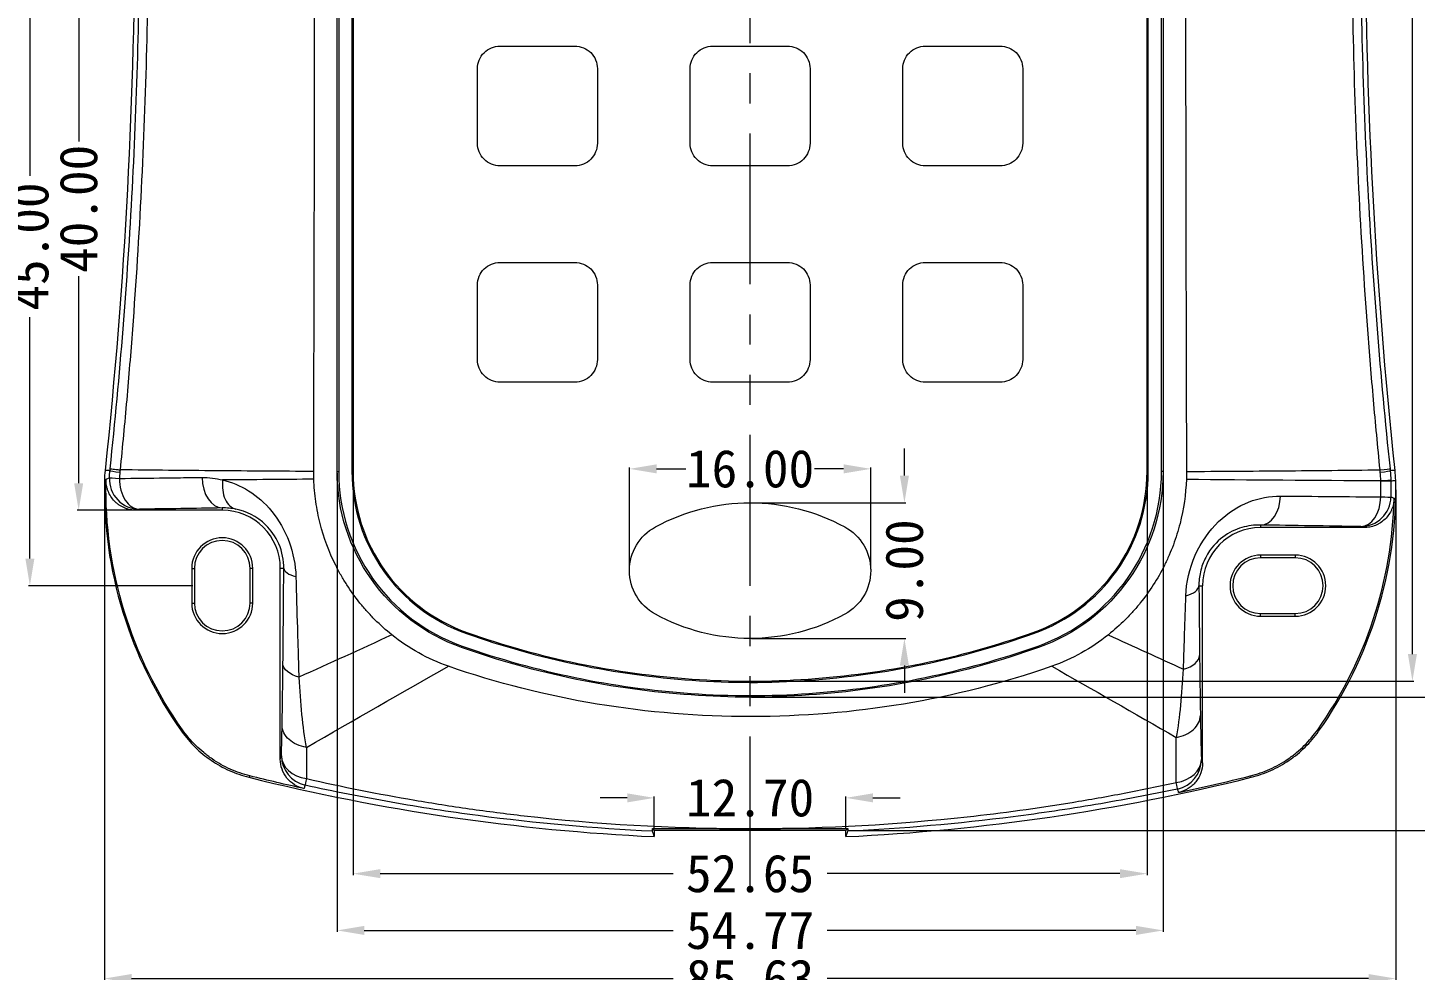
# Model space of a CAD drawing. Extents: x -40 to 272, y -118 to 614.
# Drawn here: x 8.2 to 100.2, y 202.6 to 265.1 of the extents above; entities that cross this region are included whole.
import ezdxf

# ---------------------------------------------------------------- set-up
doc = ezdxf.new("R2010")
doc.units = 0
doc.header["$MEASUREMENT"] = 0
doc.linetypes.add('PHANTOM', pattern=[2.5, 1.25, -0.25, 0.25, -0.25, 0.25, -0.25])
doc.layers.add('20', color=7, linetype='Continuous')
doc.layers.add('30', color=7, linetype='Continuous')
doc.dimstyles.new('3', dxfattribs={"dimtxt": 2.5, "dimasz": 1.8, "dimexe": 0.1, "dimexo": 0.1, "dimgap": 0.1, "dimtad": 0, "dimzin": 0, "dimdsep": 46, "dimtxsty": 'Standard', "dimcen": 0, "dimclrd": 4, "dimclre": 4, "dimclrt": 3, "dimadec": 1, "dimazin": 0, "dimtfac": 1, "dimtofl": 0, "dimtmove": 0, "dimatfit": 3, "dimfxl": 0.18, "dimtolj": 1, "dimtzin": 0, "dimlwd": 9, "dimlwe": 9, "dimarcsym": 0})

# ---------------------------------------------------------------- blocks, each defined once
blk = doc.blocks.new('*D82')
at = {"color": 4, "linetype": 'Continuous', "lineweight": 9}
for p, q in [((48.122, 229.174), (48.122, 235.924)), ((49.922, 235.824), (51.855, 235.824)), ((62.322, 235.824), (60.388, 235.824)), ((64.122, 229.174), (64.122, 235.924))]:
    blk.add_line(p, q, dxfattribs=at)
for points in [[(49.922, 236.124), (49.922, 235.524), (48.122, 235.824)], [(62.322, 236.124), (62.322, 235.524), (64.122, 235.824)]]:
    blk.add_solid(points, dxfattribs=at)
at = {"layer": 'Defpoints', "color": 0, "linetype": 'Continuous', "lineweight": 9}
for p in [(64.122, 235.824), (48.122, 229.074), (64.122, 229.074)]:
    blk.add_point(p, dxfattribs=at)
at = {"color": 3, "linetype": 'Continuous', "lineweight": 9, "insert": (56.122, 235.824), "char_height": 2.5, "attachment_point": 5}
blk.add_mtext('\\A1;16.00', dxfattribs=at)
blk = doc.blocks.new('*D83')
at = {"color": 4, "linetype": 'Continuous', "lineweight": 9}
for p, q in [((66.355, 235.374), (66.355, 237.174)), ((56.222, 233.574), (66.455, 233.574)), ((56.222, 224.574), (66.455, 224.574)), ((66.355, 222.774), (66.355, 220.974))]:
    blk.add_line(p, q, dxfattribs=at)
for points in [[(66.055, 235.374), (66.655, 235.374), (66.355, 233.574)], [(66.055, 222.774), (66.655, 222.774), (66.355, 224.574)]]:
    blk.add_solid(points, dxfattribs=at)
at = {"layer": 'Defpoints', "color": 0, "linetype": 'Continuous', "lineweight": 9}
for p in [(56.122, 233.574), (66.355, 233.574), (56.122, 224.574)]:
    blk.add_point(p, dxfattribs=at)
at = {"color": 3, "linetype": 'Continuous', "lineweight": 9, "insert": (66.355, 229.074), "char_height": 2.5, "attachment_point": 5, "rotation": 90}
blk.add_mtext('\\A1;9.00', dxfattribs=at)
blk = doc.blocks.new('*D84')
at = {"color": 4, "linetype": 'Continuous', "lineweight": 9}
for p, q in [((29.798, 235.548), (29.798, 208.869)), ((82.445, 235.548), (82.445, 208.869)), ((31.598, 208.969), (51.022, 208.969)), ((80.645, 208.969), (61.222, 208.969))]:
    blk.add_line(p, q, dxfattribs=at)
for points in [[(31.598, 209.269), (31.598, 208.669), (29.798, 208.969)], [(80.645, 209.269), (80.645, 208.669), (82.445, 208.969)]]:
    blk.add_solid(points, dxfattribs=at)
at = {"layer": 'Defpoints', "color": 0, "linetype": 'Continuous', "lineweight": 9}
for p in [(29.798, 235.648), (82.445, 235.648), (82.445, 208.969)]:
    blk.add_point(p, dxfattribs=at)
at = {"color": 3, "linetype": 'Continuous', "lineweight": 9, "insert": (56.122, 208.969), "char_height": 2.5, "attachment_point": 5}
blk.add_mtext('\\A1;52.65', dxfattribs=at)
blk = doc.blocks.new('*D85')
at = {"color": 4, "linetype": 'Continuous', "lineweight": 9}
for p, q in [((28.737, 235.548), (28.737, 205.103)), ((83.507, 235.548), (83.507, 205.103)), ((30.537, 205.203), (51.022, 205.203)), ((81.707, 205.203), (61.222, 205.203))]:
    blk.add_line(p, q, dxfattribs=at)
for points in [[(30.537, 205.503), (30.537, 204.903), (28.737, 205.203)], [(81.707, 205.503), (81.707, 204.903), (83.507, 205.203)]]:
    blk.add_solid(points, dxfattribs=at)
at = {"layer": 'Defpoints', "color": 0, "linetype": 'Continuous', "lineweight": 9}
for p in [(28.737, 235.648), (83.507, 235.648), (83.507, 205.203)]:
    blk.add_point(p, dxfattribs=at)
at = {"color": 3, "linetype": 'Continuous', "lineweight": 9, "insert": (56.122, 205.203), "char_height": 2.5, "attachment_point": 5}
blk.add_mtext('\\A1;54.77', dxfattribs=at)
blk = doc.blocks.new('*D86')
at = {"color": 4, "linetype": 'Continuous', "lineweight": 9}
for p, q in [((13.305, 234.44), (13.305, 201.91)), ((98.938, 234.44), (98.938, 201.91)), ((15.105, 202.01), (51.022, 202.01)), ((97.138, 202.01), (61.222, 202.01))]:
    blk.add_line(p, q, dxfattribs=at)
for points in [[(15.105, 202.31), (15.105, 201.71), (13.305, 202.01)], [(97.138, 202.31), (97.138, 201.71), (98.938, 202.01)]]:
    blk.add_solid(points, dxfattribs=at)
at = {"layer": 'Defpoints', "color": 0, "linetype": 'Continuous', "lineweight": 9}
for p in [(13.305, 234.54), (98.938, 234.54), (13.305, 202.01)]:
    blk.add_point(p, dxfattribs=at)
at = {"color": 3, "linetype": 'Continuous', "lineweight": 9, "insert": (56.122, 202.01), "char_height": 2.5, "attachment_point": 5}
blk.add_mtext('\\A1;85.63', dxfattribs=at)
blk = doc.blocks.new('*D95')
at = {"color": 4, "linetype": 'Continuous', "lineweight": 9}
for p, q in [((12.609, 273.074), (11.503, 273.074)), ((11.603, 271.274), (11.603, 257.549)), ((11.603, 234.874), (11.603, 248.599)), ((15.318, 233.074), (11.503, 233.074))]:
    blk.add_line(p, q, dxfattribs=at)
for points in [[(11.303, 271.274), (11.903, 271.274), (11.603, 273.074)], [(11.303, 234.874), (11.903, 234.874), (11.603, 233.074)]]:
    blk.add_solid(points, dxfattribs=at)
at = {"layer": 'Defpoints', "color": 0, "linetype": 'Continuous', "lineweight": 9}
for p in [(12.709, 273.074), (11.603, 233.074), (15.418, 233.074)]:
    blk.add_point(p, dxfattribs=at)
at = {"color": 3, "linetype": 'Continuous', "lineweight": 9, "insert": (11.603, 253.074), "char_height": 2.5, "attachment_point": 5, "rotation": 90}
blk.add_mtext('\\A1;40.00', dxfattribs=at)
blk = doc.blocks.new('*D96')
at = {"color": 4, "linetype": 'Continuous', "lineweight": 9}
for p, q in [((12.609, 273.074), (8.268, 273.074)), ((8.368, 271.274), (8.368, 255.257)), ((8.368, 229.874), (8.368, 245.891)), ((19.172, 228.074), (8.268, 228.074))]:
    blk.add_line(p, q, dxfattribs=at)
for points in [[(8.068, 271.274), (8.668, 271.274), (8.368, 273.074)], [(8.068, 229.874), (8.668, 229.874), (8.368, 228.074)]]:
    blk.add_solid(points, dxfattribs=at)
at = {"layer": 'Defpoints', "color": 0, "linetype": 'Continuous', "lineweight": 9}
for p in [(12.709, 273.074), (8.368, 228.074), (19.272, 228.074)]:
    blk.add_point(p, dxfattribs=at)
at = {"color": 3, "linetype": 'Continuous', "lineweight": 9, "insert": (8.368, 250.574), "char_height": 2.5, "attachment_point": 5, "rotation": 90}
blk.add_mtext('\\A1;45.00', dxfattribs=at)
blk = doc.blocks.new('*D101')
at = {"color": 4, "linetype": 'Continuous', "lineweight": 9}
for p, q in [((100.04, 273.074), (106.598, 273.074)), ((106.498, 271.274), (106.498, 245.75)), ((106.498, 213.624), (106.498, 236.383)), ((62.572, 211.824), (106.598, 211.824))]:
    blk.add_line(p, q, dxfattribs=at)
for points in [[(106.198, 271.274), (106.798, 271.274), (106.498, 273.074)], [(106.198, 213.624), (106.798, 213.624), (106.498, 211.824)]]:
    blk.add_solid(points, dxfattribs=at)
at = {"layer": 'Defpoints', "color": 0, "linetype": 'Continuous', "lineweight": 9}
for p in [(99.94, 273.074), (106.498, 273.074), (62.472, 211.824)]:
    blk.add_point(p, dxfattribs=at)
at = {"color": 3, "linetype": 'Continuous', "lineweight": 9, "insert": (106.498, 241.066), "char_height": 2.5, "attachment_point": 5, "rotation": 90}
blk.add_mtext('\\A1;61.25', dxfattribs=at)
blk = doc.blocks.new('*D102')
at = {"color": 4, "linetype": 'Continuous', "lineweight": 9}
for p, q in [((47.972, 213.996), (46.172, 213.996)), ((49.772, 211.924), (49.772, 214.096)), ((62.472, 211.924), (62.472, 214.096)), ((64.272, 213.996), (66.072, 213.996))]:
    blk.add_line(p, q, dxfattribs=at)
for points in [[(47.972, 214.296), (47.972, 213.696), (49.772, 213.996)], [(64.272, 214.296), (64.272, 213.696), (62.472, 213.996)]]:
    blk.add_solid(points, dxfattribs=at)
at = {"layer": 'Defpoints', "color": 0, "linetype": 'Continuous', "lineweight": 9}
for p in [(62.472, 213.996), (49.772, 211.824), (62.472, 211.824)]:
    blk.add_point(p, dxfattribs=at)
at = {"color": 3, "linetype": 'Continuous', "lineweight": 9, "insert": (56.122, 213.996), "char_height": 2.5, "attachment_point": 5}
blk.add_mtext('\\A1;12.70', dxfattribs=at)
blk = doc.blocks.new('*D103')
at = {"color": 4, "linetype": 'Continuous', "lineweight": 9}
for p, q in [((56.217, 324.41), (100.14, 324.41)), ((100.04, 322.61), (100.04, 278.591)), ((100.04, 223.538), (100.04, 267.141)), ((56.226, 221.738), (100.14, 221.738))]:
    blk.add_line(p, q, dxfattribs=at)
for points in [[(99.74, 322.61), (100.34, 322.61), (100.04, 324.41)], [(99.74, 223.538), (100.34, 223.538), (100.04, 221.738)]]:
    blk.add_solid(points, dxfattribs=at)
at = {"layer": 'Defpoints', "color": 0, "linetype": 'Continuous', "lineweight": 9}
for p in [(56.117, 324.41), (100.04, 324.41), (56.126, 221.738)]:
    blk.add_point(p, dxfattribs=at)
at = {"color": 3, "linetype": 'Continuous', "lineweight": 9, "insert": (100.04, 272.866), "char_height": 2.5, "attachment_point": 5, "rotation": 90}
blk.add_mtext('\\A1;102.67', dxfattribs=at)
blk = doc.blocks.new('*D104')
at = {"color": 4, "linetype": 'Continuous', "lineweight": 9}
for p, q in [((56.222, 325.47), (103.815, 325.47)), ((103.715, 323.67), (103.715, 278.497)), ((103.715, 222.478), (103.715, 267.047)), ((56.222, 220.678), (103.815, 220.678))]:
    blk.add_line(p, q, dxfattribs=at)
for points in [[(103.415, 323.67), (104.015, 323.67), (103.715, 325.47)], [(103.415, 222.478), (104.015, 222.478), (103.715, 220.678)]]:
    blk.add_solid(points, dxfattribs=at)
at = {"layer": 'Defpoints', "color": 0, "linetype": 'Continuous', "lineweight": 9}
for p in [(56.122, 325.47), (103.715, 325.47), (56.122, 220.678)]:
    blk.add_point(p, dxfattribs=at)
at = {"color": 3, "linetype": 'Continuous', "lineweight": 9, "insert": (103.715, 272.772), "char_height": 2.5, "attachment_point": 5, "rotation": 90}
blk.add_mtext('\\A1;104.79', dxfattribs=at)

msp = doc.modelspace()

# ---------------------------------------------------------------- linework, layer by layer
at = {"layer": '20', "color": 7, "linetype": 'Continuous', "lineweight": 9}
for p, q in [((28.737, 235.648), (28.737, 310.5)), ((28.842, 310.5), (28.842, 235.648)), ((29.719, 310.5), (29.719, 235.648)), ((29.798, 310.5), (29.798, 235.648)), ((82.445, 235.648), (82.445, 310.5)), ((82.524, 235.648), (82.524, 310.5)), ((83.402, 235.648), (83.402, 310.5)), ((83.507, 310.5), (83.507, 235.648)), ((39.545, 263.874), (44.498, 263.874)), ((53.645, 263.874), (58.598, 263.874)), ((67.745, 263.874), (72.698, 263.874)), ((38.046, 257.423), (38.046, 262.375)), ((45.997, 262.375), (45.997, 257.423)), ((52.146, 257.423), (52.146, 262.375)), ((60.097, 262.375), (60.097, 257.423)), ((66.246, 257.423), (66.246, 262.375)), ((74.197, 262.375), (74.197, 257.423)), ((44.498, 255.924), (39.545, 255.924)), ((58.598, 255.924), (53.645, 255.924)), ((72.698, 255.924), (67.745, 255.924)), ((39.545, 249.524), (44.498, 249.524)), ((53.645, 249.524), (58.598, 249.524)), ((67.745, 249.524), (72.698, 249.524)), ((38.046, 243.073), (38.046, 248.025)), ((45.997, 248.025), (45.997, 243.073)), ((52.146, 243.073), (52.146, 248.025)), ((60.097, 248.025), (60.097, 243.073)), ((66.246, 243.073), (66.246, 248.025)), ((74.197, 248.025), (74.197, 243.073)), ((44.498, 241.574), (39.545, 241.574)), ((58.598, 241.574), (53.645, 241.574)), ((72.698, 241.574), (67.745, 241.574)), ((14.346, 235.756), (14.346, 235.754)), ((28.737, 235.648), (28.842, 235.648)), ((29.719, 235.648), (29.798, 235.648)), ((82.524, 235.648), (82.445, 235.648)), ((83.507, 235.648), (83.402, 235.648)), ((97.898, 235.754), (97.897, 235.756)), ((21.122, 233.074), (15.418, 233.074)), ((21.122, 233.23), (21.122, 233.074)), ((89.972, 232.098), (89.972, 231.924)), ((96.826, 231.924), (89.972, 231.924)), ((92.272, 230.099), (89.972, 230.099)), ((89.972, 230.099), (89.972, 229.924)), ((92.272, 230.099), (92.272, 229.924)), ((19.097, 229.224), (19.097, 226.924)), ((19.097, 229.224), (19.272, 229.224)), ((19.272, 229.224), (19.272, 226.924)), ((22.972, 226.924), (22.972, 229.224)), ((23.147, 229.224), (22.972, 229.224)), ((23.147, 226.924), (23.147, 229.224)), ((25.201, 229.224), (24.972, 229.224)), ((24.972, 216.565), (24.972, 229.224)), ((92.272, 229.924), (89.972, 229.924)), ((85.885, 228.074), (86.122, 228.074)), ((86.122, 216.316), (86.122, 228.074)), ((19.097, 226.924), (19.272, 226.924)), ((23.147, 226.924), (22.972, 226.924)), ((89.972, 226.049), (89.972, 226.224)), ((89.972, 226.224), (92.272, 226.224)), ((89.972, 226.049), (92.272, 226.049)), ((92.272, 226.049), (92.272, 226.224)), ((37.321, 224.897), (37.347, 224.971)), ((74.922, 224.897), (74.896, 224.971)), ((36.993, 223.971), (37.028, 224.07)), ((75.25, 223.971), (75.215, 224.07)), ((49.642, 211.954), (49.772, 211.824)), ((62.472, 211.824), (49.772, 211.824)), ((49.772, 211.824), (49.772, 211.424)), ((62.602, 211.954), (62.472, 211.824)), ((62.472, 211.424), (62.472, 211.824))]:
    msp.add_line(p, q, dxfattribs=at)
at = {"layer": '20', "color": 7, "linetype": 'Continuous', "lineweight": 9, "extrusion": (0, 0, -1)}
for centre, radius, start, end in [((339.441, 273.074), 354.766, 173.9559, 186.0441), ((-451.684, 273.074), 354.766, 353.9559, 6.0441), ((-41.122, 235.648), 12.385, 289.47122, 0), ((-71.122, 235.648), 12.385, 180, 250.52878), ((-41.102, 234.491), 27.692, 324.77419, 1.1558), ((-56.122, 220.47), 13.104, 61.35456, 118.64544), ((-51.422, 229.074), 3.3, 298.64544, 61.35456), ((-60.822, 229.074), 3.3, 118.64544, 241.35456), ((-56.122, 237.678), 13.104, 241.35456, 298.64544), ((-56.122, 278.074), 57.385, 273.90873, 289.47122), ((-56.122, 278.074), 57.385, 250.52878, 266.09106), ((-56.122, 348.474), 137.092, 282.46162, 283.99849)]:
    msp.add_arc(centre, radius, start, end, dxfattribs=at)
at = {"layer": '20', "color": 7, "linetype": 'Continuous', "lineweight": 9}
for centre, radius, start, end in [((41.122, 235.648), 12.28, 180, 250.52878), ((41.122, 235.648), 11.402, 180, 250.52878), ((41.122, 235.648), 11.324, 180, 250.52878), ((71.122, 235.648), 11.324, 289.47122, 0), ((71.122, 235.648), 11.402, 289.47122, 0), ((71.122, 235.648), 12.28, 289.47122, 0), ((41.102, 234.491), 27.797, 178.83137, 215.33747), ((71.141, 234.491), 27.797, 324.66253, 1.16863), ((71.141, 234.491), 27.692, 324.77419, 358.73185), ((21.122, 229.224), 3.85, 0, 90), ((89.972, 228.074), 3.85, 90, 180), ((21.122, 229.224), 2.025, 0, 180), ((21.122, 229.224), 1.85, 0, 180), ((89.972, 228.074), 2.025, 90, 270), ((92.272, 228.074), 2.025, 270, 90), ((89.972, 228.074), 1.85, 90, 270), ((92.272, 228.074), 1.85, 270, 90), ((21.122, 226.924), 2.025, 180, 0), ((21.122, 226.924), 1.85, 180, 0), ((56.122, 278.074), 56.402, 250.52878, 266.09352), ((56.122, 278.074), 56.324, 250.52878, 266.09376), ((56.122, 278.074), 56.324, 273.91512, 289.47122), ((56.122, 278.074), 56.402, 273.9154, 289.47122), ((56.122, 278.074), 57.28, 250.52878, 266.09156), ((56.122, 278.074), 57.28, 273.90865, 289.47122), ((56.122, 348.474), 137.197, 255.98428, 267.34718), ((56.122, 348.474), 137.197, 272.65282, 284.01572), ((56.122, 348.474), 137.092, 281.96259, 283.99849)]:
    msp.add_arc(centre, radius, start, end, dxfattribs=at)
for centre, major_axis, ratio, start_param, end_param in [((15.66, 235.489), (-1.989, 0.213), 0.023477, 0.052374, 0.841221), ((96.583, 235.489), (-1.989, -0.213), 0.023477, 2.300372, 3.089218), ((15.634, 235.145), (-0.622, 1.901), 0.998431, 1.208987, 2.824677), ((15.634, 235.145), (-1.998, 0.093), 0.012363, 0.052405, 0.843053), ((15.634, 235.145), (-0.031, 2), 0.664819, 1.538748, 3.118227), ((21.122, 235.23), (-0.031, 2), 0.665014, 1.548364, 3.118222), ((96.615, 234.993), (-2, -0.04), 0.00465, 2.298114, 3.089232), ((89.972, 234.097), (-0.031, -2), 0.66295, 0.023314, 1.541299), ((96.615, 233.995), (-0.031, -2), 0.663441, 0.023327, 1.564671), ((96.615, 233.995), (-0.636, -1.896), 0.998495, 0.323861, 1.874282), ((96.615, 233.995), (-2, 0.038), 0.004852, 2.296212, 3.089232), ((27.201, 229.224), (2, -0.013), 0.348523, 3.160214, 4.073959), ((83.885, 228.074), (-2, -0.016), 0.414978, 2.168209, 3.122409), ((27.049, 216.787), (-2, 0.042), 0.76773, 0.02724, 1.410697), ((27.049, 216.787), (-1.887, 0.661), 0.99861, 0.337456, 1.690368), ((84.044, 216.539), (-2, -0.043), 0.773109, 1.724459, 3.114074), ((84.044, 216.539), (-1.888, -0.661), 0.998607, 1.442876, 2.804501), ((27.049, 216.787), (0.43, 1.953), 0.014316, 2.456631, 3.089227), ((84.044, 216.539), (0.413, -1.957), 0.013879, 0.052365, 0.677517), ((56.122, 211.903), (2, 0), 0.017455, 1.570796326794897, 7.853981633974483)]:
    msp.add_ellipse(centre, major_axis=major_axis, ratio=ratio, start_param=start_param, end_param=end_param, dxfattribs=at)
for points, knots in [([(13.689, 235.836), (14.016, 238.928), (14.303, 242.024), (14.794, 248.222), (14.999, 251.324), (15.492, 260.64), (15.656, 266.855), (15.656, 279.293), (15.492, 285.508), (14.999, 294.823), (14.794, 297.926), (14.303, 304.124), (14.016, 307.22), (13.689, 310.312)], [0, 0, 0, 0, 0.125, 0.125, 0.25, 0.25, 0.5, 0.5, 0.75, 0.75, 0.875, 0.875, 1, 1, 1, 1]), ([(14.346, 310.391), (14.502, 308.841), (14.648, 307.291), (14.921, 304.188), (15.048, 302.635), (15.398, 297.976), (15.593, 294.867), (16.06, 285.532), (16.216, 279.305), (16.216, 266.843), (16.06, 260.615), (15.593, 251.281), (15.398, 248.171), (15.048, 243.512), (14.921, 241.96), (14.648, 238.857), (14.502, 237.306), (14.346, 235.756)], [0, 0, 0, 0, 0.0625, 0.0625, 0.125, 0.125, 0.25, 0.25, 0.5, 0.5, 0.75, 0.75, 0.875, 0.875, 0.9375, 0.9375, 1, 1, 1, 1]), ([(27.185, 235.65), (27.203, 241.887), (27.219, 248.125), (27.242, 260.599), (27.248, 266.837), (27.248, 279.311), (27.242, 285.549), (27.219, 298.023), (27.203, 304.261), (27.185, 310.498)], [0, 0, 0, 0, 0.25, 0.25, 0.5, 0.5, 0.75, 0.75, 1, 1, 1, 1]), ([(85.058, 310.498), (85.04, 304.261), (85.024, 298.023), (85.002, 285.549), (84.996, 279.311), (84.996, 266.837), (85.002, 260.599), (85.024, 248.125), (85.04, 241.887), (85.058, 235.65)], [0, 0, 0, 0, 0.25, 0.25, 0.5, 0.5, 0.75, 0.75, 1, 1, 1, 1]), ([(97.897, 235.756), (97.741, 237.306), (97.595, 238.857), (97.322, 241.96), (97.196, 243.513), (96.845, 248.172), (96.65, 251.281), (96.183, 260.615), (96.028, 266.843), (96.028, 279.305), (96.183, 285.532), (96.65, 294.867), (96.845, 297.976), (97.196, 302.635), (97.322, 304.188), (97.595, 307.291), (97.741, 308.841), (97.897, 310.391)], [0, 0, 0, 0, 0.0625, 0.0625, 0.125, 0.125, 0.25, 0.25, 0.5, 0.5, 0.75, 0.75, 0.875, 0.875, 0.9375, 0.9375, 1, 1, 1, 1]), ([(98.555, 310.312), (98.227, 307.22), (97.941, 304.124), (97.449, 297.926), (97.244, 294.823), (96.752, 285.508), (96.588, 279.293), (96.588, 266.855), (96.752, 260.64), (97.244, 251.325), (97.449, 248.222), (97.941, 242.024), (98.227, 238.928), (98.555, 235.836)], [0, 0, 0, 0, 0.125, 0.125, 0.25, 0.25, 0.5, 0.5, 0.75, 0.75, 0.875, 0.875, 1, 1, 1, 1]), ([(38.046, 262.375), (38.046, 262.767), (38.208, 263.157), (38.759, 263.71), (39.15, 263.874), (39.545, 263.874)], [0, 0, 0, 0, 0.5, 0.5, 1, 1, 1, 1]), ([(44.498, 263.874), (44.89, 263.874), (45.28, 263.713), (45.833, 263.161), (45.997, 262.77), (45.997, 262.375)], [0, 0, 0, 0, 0.5, 0.5, 1, 1, 1, 1]), ([(52.146, 262.375), (52.146, 262.767), (52.308, 263.157), (52.859, 263.71), (53.25, 263.874), (53.645, 263.874)], [0, 0, 0, 0, 0.5, 0.5, 1, 1, 1, 1]), ([(58.598, 263.874), (58.99, 263.874), (59.38, 263.713), (59.933, 263.161), (60.097, 262.77), (60.097, 262.375)], [0, 0, 0, 0, 0.5, 0.5, 1, 1, 1, 1]), ([(66.246, 262.375), (66.246, 262.767), (66.408, 263.157), (66.959, 263.71), (67.35, 263.874), (67.745, 263.874)], [0, 0, 0, 0, 0.5, 0.5, 1, 1, 1, 1]), ([(72.698, 263.874), (73.09, 263.874), (73.48, 263.713), (74.033, 263.161), (74.197, 262.77), (74.197, 262.375)], [0, 0, 0, 0, 0.5, 0.5, 1, 1, 1, 1]), ([(39.545, 255.924), (39.154, 255.924), (38.763, 256.085), (38.21, 256.637), (38.046, 257.028), (38.046, 257.423)], [0, 0, 0, 0, 0.5, 0.5, 1, 1, 1, 1]), ([(45.997, 257.423), (45.997, 257.031), (45.835, 256.641), (45.284, 256.088), (44.893, 255.924), (44.498, 255.924)], [0, 0, 0, 0, 0.5, 0.5, 1, 1, 1, 1]), ([(53.645, 255.924), (53.254, 255.924), (52.863, 256.085), (52.31, 256.637), (52.146, 257.028), (52.146, 257.423)], [0, 0, 0, 0, 0.5, 0.5, 1, 1, 1, 1]), ([(60.097, 257.423), (60.097, 257.031), (59.935, 256.641), (59.384, 256.088), (58.993, 255.924), (58.598, 255.924)], [0, 0, 0, 0, 0.5, 0.5, 1, 1, 1, 1]), ([(67.745, 255.924), (67.354, 255.924), (66.963, 256.085), (66.41, 256.637), (66.246, 257.028), (66.246, 257.423)], [0, 0, 0, 0, 0.5, 0.5, 1, 1, 1, 1]), ([(74.197, 257.423), (74.197, 257.031), (74.035, 256.641), (73.484, 256.088), (73.093, 255.924), (72.698, 255.924)], [0, 0, 0, 0, 0.5, 0.5, 1, 1, 1, 1]), ([(38.046, 248.025), (38.046, 248.417), (38.208, 248.807), (38.759, 249.36), (39.15, 249.524), (39.545, 249.524)], [0, 0, 0, 0, 0.5, 0.5, 1, 1, 1, 1]), ([(44.498, 249.524), (44.89, 249.524), (45.28, 249.363), (45.833, 248.811), (45.997, 248.42), (45.997, 248.025)], [0, 0, 0, 0, 0.5, 0.5, 1, 1, 1, 1]), ([(52.146, 248.025), (52.146, 248.417), (52.308, 248.807), (52.859, 249.36), (53.25, 249.524), (53.645, 249.524)], [0, 0, 0, 0, 0.5, 0.5, 1, 1, 1, 1]), ([(58.598, 249.524), (58.99, 249.524), (59.38, 249.363), (59.933, 248.811), (60.097, 248.42), (60.097, 248.025)], [0, 0, 0, 0, 0.5, 0.5, 1, 1, 1, 1]), ([(66.246, 248.025), (66.246, 248.417), (66.408, 248.807), (66.959, 249.36), (67.35, 249.524), (67.745, 249.524)], [0, 0, 0, 0, 0.5, 0.5, 1, 1, 1, 1]), ([(72.698, 249.524), (73.09, 249.524), (73.48, 249.363), (74.033, 248.811), (74.197, 248.42), (74.197, 248.025)], [0, 0, 0, 0, 0.5, 0.5, 1, 1, 1, 1]), ([(39.545, 241.574), (39.154, 241.574), (38.763, 241.735), (38.21, 242.287), (38.046, 242.678), (38.046, 243.073)], [0, 0, 0, 0, 0.5, 0.5, 1, 1, 1, 1]), ([(45.997, 243.073), (45.997, 242.681), (45.835, 242.291), (45.284, 241.738), (44.893, 241.574), (44.498, 241.574)], [0, 0, 0, 0, 0.5, 0.5, 1, 1, 1, 1]), ([(53.645, 241.574), (53.254, 241.574), (52.863, 241.735), (52.31, 242.287), (52.146, 242.678), (52.146, 243.073)], [0, 0, 0, 0, 0.5, 0.5, 1, 1, 1, 1]), ([(60.097, 243.073), (60.097, 242.681), (59.935, 242.291), (59.384, 241.738), (58.993, 241.574), (58.598, 241.574)], [0, 0, 0, 0, 0.5, 0.5, 1, 1, 1, 1]), ([(67.745, 241.574), (67.354, 241.574), (66.963, 241.735), (66.41, 242.287), (66.246, 242.678), (66.246, 243.073)], [0, 0, 0, 0, 0.5, 0.5, 1, 1, 1, 1]), ([(74.197, 243.073), (74.197, 242.681), (74.035, 242.291), (73.484, 241.738), (73.093, 241.574), (72.698, 241.574)], [0, 0, 0, 0, 0.5, 0.5, 1, 1, 1, 1]), ([(13.689, 235.836), (13.694, 235.835), (13.698, 235.834), (13.718, 235.831), (13.731, 235.829), (13.779, 235.823), (13.824, 235.817), (13.937, 235.803), (14.073, 235.787), (14.248, 235.768), (14.346, 235.756)], [0, 0, 0, 0, 0.125, 0.125, 0.25, 0.25, 0.5, 0.5, 0.75, 1, 1, 1, 1]), ([(14.346, 235.761), (14.346, 235.756), (14.346, 235.752), (14.345, 235.747), (14.341, 235.701), (14.336, 235.649), (14.331, 235.596)], [0, 0, 0, 0, 0.000377, 0.000377, 0.000377, 1, 1, 1, 1]), ([(27.185, 235.65), (25.046, 235.662), (22.906, 235.679), (18.626, 235.715), (16.486, 235.735), (14.346, 235.756)], [0, 0, 0, 0, 0.5, 0.5, 1, 1, 1, 1]), ([(27.193, 235.137), (27.19, 235.219), (27.188, 235.301), (27.187, 235.383), (27.186, 235.465), (27.185, 235.547), (27.185, 235.629), (27.185, 235.636), (27.185, 235.643), (27.185, 235.65)], [0, 0, 0, 0, 0.479682, 0.479682, 0.479682, 0.959363, 0.959363, 0.959363, 1, 1, 1, 1]), ([(85.058, 235.65), (85.058, 235.568), (85.058, 235.486), (85.057, 235.404), (85.056, 235.322), (85.054, 235.24), (85.051, 235.158), (85.051, 235.151), (85.05, 235.144), (85.05, 235.137)], [0, 0, 0, 0, 0.47936, 0.47936, 0.47936, 0.958721, 0.958721, 0.958721, 1, 1, 1, 1]), ([(85.058, 235.65), (87.197, 235.662), (89.337, 235.679), (93.617, 235.715), (95.757, 235.735), (97.897, 235.756)], [0, 0, 0, 0, 0.5, 0.5, 1, 1, 1, 1]), ([(97.912, 235.596), (97.907, 235.649), (97.903, 235.701), (97.898, 235.747), (97.898, 235.752), (97.897, 235.756), (97.897, 235.761)], [0, 0, 0, 0, 0.999623, 0.999623, 0.999623, 1, 1, 1, 1]), ([(15.418, 233.074), (15.283, 233.074), (15.151, 233.087), (14.955, 233.127), (14.891, 233.143), (14.763, 233.183), (14.699, 233.206), (14.515, 233.284), (14.398, 233.347), (14.233, 233.46), (14.18, 233.501), (14.077, 233.587), (14.028, 233.633), (13.889, 233.776), (13.806, 233.88), (13.661, 234.106), (13.601, 234.225), (13.528, 234.411), (13.507, 234.474), (13.472, 234.603), (13.457, 234.668), (13.423, 234.867), (13.414, 235), (13.418, 235.134)], [0, 0, 0, 0, 0.125, 0.125, 0.1875, 0.1875, 0.25, 0.25, 0.375, 0.375, 0.4375, 0.4375, 0.5, 0.5, 0.625, 0.625, 0.75, 0.75, 0.8125, 0.8125, 0.875, 0.875, 1, 1, 1, 1]), ([(14.304, 235.188), (15.314, 235.201), (16.323, 235.214), (17.333, 235.226), (17.879, 235.233), (18.425, 235.239), (18.972, 235.245), (19.245, 235.248), (19.518, 235.251), (19.791, 235.254)], [0, 0, 0, 0, 0.551886, 0.551886, 0.551886, 0.850604, 0.850604, 0.850604, 1, 1, 1, 1]), ([(21.148, 235.088), (21.094, 234.626), (21.153, 234.167), (21.472, 233.464), (21.73, 233.223), (22.028, 233.148)], [0, 0, 0, 0, 0.5, 0.5, 1, 1, 1, 1]), ([(21.148, 235.088), (21.74, 234.948), (22.323, 234.708), (23.418, 234.024), (23.944, 233.569), (24.867, 232.438), (25.27, 231.747), (25.832, 230.238), (25.985, 229.438), (26.005, 228.672)], [0, 0, 0, 0, 0.25, 0.25, 0.5, 0.5, 0.75, 0.75, 1, 1, 1, 1]), ([(32.362, 224.818), (31.974, 225.13), (31.603, 225.462), (31.073, 225.992), (30.901, 226.173), (30.569, 226.543), (30.408, 226.732), (29.942, 227.31), (29.652, 227.712), (29.25, 228.338), (29.121, 228.55), (28.875, 228.984), (28.757, 229.204), (28.202, 230.316), (27.859, 231.238), (27.494, 232.669), (27.397, 233.154), (27.291, 233.894), (27.262, 234.142), (27.217, 234.639), (27.202, 234.888), (27.193, 235.137)], [0, 0, 0, 0, 0.125, 0.125, 0.1875, 0.1875, 0.25, 0.25, 0.375, 0.375, 0.4375, 0.4375, 0.5, 0.5, 0.75, 0.75, 0.875, 0.875, 0.9375, 0.9375, 1, 1, 1, 1]), ([(85.05, 235.137), (85.015, 234.136), (84.873, 233.158), (84.508, 231.724), (84.361, 231.252), (84.101, 230.553), (84.007, 230.321), (83.808, 229.862), (83.702, 229.637), (83.147, 228.527), (82.614, 227.698), (81.838, 226.735), (81.677, 226.546), (81.344, 226.175), (81.172, 225.993), (80.641, 225.463), (80.27, 225.13), (79.881, 224.818)], [0, 0, 0, 0, 0.25, 0.25, 0.375, 0.375, 0.4375, 0.4375, 0.5, 0.5, 0.75, 0.75, 0.8125, 0.8125, 0.875, 0.875, 1, 1, 1, 1]), ([(85.015, 227.397), (85.043, 228.279), (85.253, 229.22), (86.032, 230.975), (86.577, 231.736), (87.802, 232.917), (88.481, 233.343), (89.876, 233.895), (90.58, 234.023), (91.296, 234.018)], [0, 0, 0, 0, 0.25, 0.25, 0.5, 0.5, 0.75, 0.75, 1, 1, 1, 1]), ([(98.827, 233.878), (98.824, 233.748), (98.808, 233.62), (98.767, 233.432), (98.75, 233.37), (98.711, 233.247), (98.687, 233.186), (98.61, 233.008), (98.548, 232.896), (98.402, 232.684), (98.318, 232.584), (98.133, 232.404), (98.033, 232.323), (97.871, 232.217), (97.815, 232.184), (97.701, 232.124), (97.642, 232.097), (97.464, 232.024), (97.341, 231.987), (97.085, 231.937), (96.956, 231.924), (96.826, 231.924)], [0, 0, 0, 0, 0.125, 0.125, 0.1875, 0.1875, 0.25, 0.25, 0.375, 0.375, 0.5, 0.5, 0.625, 0.625, 0.6875, 0.6875, 0.75, 0.75, 0.875, 0.875, 1, 1, 1, 1]), ([(25.201, 229.224), (25.206, 229.731), (25.099, 230.323), (24.646, 231.364), (24.338, 231.77), (23.391, 232.704), (22.708, 233.007), (22.028, 233.148)], [0, 0, 0, 0, 0.25, 0.25, 0.5, 0.5, 1, 1, 1, 1]), ([(89.972, 232.098), (89.556, 232.107), (89.141, 232.054), (88.307, 231.804), (87.888, 231.609), (87.063, 230.991), (86.649, 230.562), (86.174, 229.649), (86.053, 229.315), (85.908, 228.664), (85.881, 228.361), (85.885, 228.074)], [0, 0, 0, 0, 0.25, 0.25, 0.5, 0.5, 0.75, 0.75, 0.875, 0.875, 1, 1, 1, 1]), ([(25.147, 222.881), (25.157, 223.901), (25.167, 224.933), (25.186, 227.039), (25.194, 228.113), (25.201, 229.224)], [0, 0, 0, 0, 0.5, 0.5, 1, 1, 1, 1]), ([(26.005, 228.672), (26.037, 227.51), (26.07, 226.38), (26.12, 224.717), (26.136, 224.168), (26.159, 223.352), (26.167, 223.081), (26.182, 222.542), (26.189, 222.273), (26.197, 222.005)], [0, 0, 0, 0, 0.5, 0.5, 0.75, 0.75, 0.875, 0.875, 1, 1, 1, 1]), ([(84.861, 222.539), (84.873, 222.932), (84.885, 223.328), (84.91, 224.124), (84.923, 224.525), (84.962, 225.737), (84.989, 226.559), (85.015, 227.397)], [0, 0, 0, 0, 0.25, 0.25, 0.5, 0.5, 1, 1, 1, 1]), ([(85.885, 228.074), (85.891, 227.274), (85.898, 226.492), (85.913, 224.952), (85.92, 224.194), (85.928, 223.442)], [0, 0, 0, 0, 0.5, 0.5, 1, 1, 1, 1]), ([(25.091, 218.81), (25.096, 219.098), (25.102, 219.404), (25.112, 220.046), (25.117, 220.38), (25.131, 221.41), (25.139, 222.131), (25.147, 222.881)], [0, 0, 0, 0, 0.25, 0.25, 0.5, 0.5, 1, 1, 1, 1]), ([(76.124, 222.725), (69.662, 220.486), (63.008, 219.396), (49.337, 219.384), (42.534, 220.502), (36.119, 222.725)], [0, 0, 0, 0, 0.5, 0.5, 1, 1, 1, 1]), ([(85.928, 223.442), (85.932, 223.079), (85.936, 222.722), (85.945, 222.021), (85.949, 221.677), (85.958, 221.009), (85.963, 220.683), (85.973, 220.055), (85.978, 219.755), (85.984, 219.472)], [0, 0, 0, 0, 0.25, 0.25, 0.5, 0.5, 0.75, 0.75, 1, 1, 1, 1]), ([(26.195, 222.002), (26.25, 221.147), (26.313, 220.319), (26.458, 218.748), (26.554, 217.998), (26.697, 217.339)], [0, 0, 0, 0, 0.5, 0.5, 1, 1, 1, 1]), ([(52.279, 221.803), (52.28, 221.811), (52.28, 221.819), (52.281, 221.827), (52.281, 221.835), (52.282, 221.843), (52.283, 221.851), (52.283, 221.861), (52.284, 221.871), (52.285, 221.881)], [0, 0, 0, 0, 0.310006, 0.310006, 0.310006, 0.620012, 0.620012, 0.620012, 1, 1, 1, 1]), ([(59.973, 221.803), (59.972, 221.811), (59.972, 221.819), (59.971, 221.828), (59.971, 221.836), (59.97, 221.844), (59.97, 221.852), (59.969, 221.862), (59.968, 221.872), (59.967, 221.882)], [0, 0, 0, 0, 0.310006, 0.310006, 0.310006, 0.620012, 0.620012, 0.620012, 1, 1, 1, 1]), ([(84.386, 218.007), (84.522, 218.653), (84.613, 219.382), (84.751, 220.906), (84.81, 221.708), (84.863, 222.535)], [0, 0, 0, 0, 0.5, 0.5, 1, 1, 1, 1]), ([(52.217, 220.927), (52.217, 220.917), (52.216, 220.906), (52.215, 220.896), (52.214, 220.885), (52.214, 220.875), (52.213, 220.864), (52.212, 220.85), (52.211, 220.836), (52.21, 220.822)], [0, 0, 0, 0, 0.300002, 0.300002, 0.300002, 0.600005, 0.600005, 0.600005, 1, 1, 1, 1]), ([(60.026, 220.927), (60.027, 220.917), (60.028, 220.906), (60.028, 220.896), (60.029, 220.885), (60.03, 220.875), (60.031, 220.864), (60.032, 220.85), (60.033, 220.836), (60.034, 220.823)], [0, 0, 0, 0, 0.300002, 0.300002, 0.300002, 0.600005, 0.600005, 0.600005, 1, 1, 1, 1]), ([(84.386, 218.007), (84.829, 218.08), (85.239, 218.268), (85.814, 218.796), (85.978, 219.134), (85.984, 219.472)], [0, 0, 0, 0, 0.5, 0.5, 1, 1, 1, 1]), ([(18.426, 218.414), (18.696, 218.034), (19.293, 217.335), (20.003, 216.75), (20.771, 216.225), (21.574, 215.776), (22.443, 215.474), (22.894, 215.361)], [0, 0, 0, 0, 0.25, 0.5, 0.5, 0.75, 1, 1, 1, 1]), ([(22.96, 215.453), (22.506, 215.566), (22.071, 215.718), (21.234, 216.093), (20.833, 216.318), (20.353, 216.646), (20.258, 216.714), (20.072, 216.853), (19.981, 216.925), (19.713, 217.146), (19.542, 217.3), (19.049, 217.785), (18.75, 218.137), (18.481, 218.518)], [0, 0, 0, 0, 0.25, 0.25, 0.5, 0.5, 0.5625, 0.5625, 0.625, 0.625, 0.75, 0.75, 1, 1, 1, 1]), ([(26.698, 217.342), (26.253, 217.413), (25.841, 217.601), (25.261, 218.13), (25.096, 218.47), (25.091, 218.81)], [0, 0, 0, 0, 0.5, 0.5, 1, 1, 1, 1]), ([(89.284, 215.453), (89.737, 215.566), (90.172, 215.718), (91.009, 216.093), (91.41, 216.318), (91.89, 216.645), (91.985, 216.714), (92.171, 216.853), (92.262, 216.925), (92.53, 217.146), (92.702, 217.3), (93.194, 217.785), (93.493, 218.137), (93.763, 218.518)], [0, 0, 0, 0, 0.25, 0.25, 0.5, 0.5, 0.5625, 0.5625, 0.625, 0.625, 0.75, 0.75, 1, 1, 1, 1]), ([(89.349, 215.361), (89.801, 215.474), (90.669, 215.776), (91.472, 216.225), (92.241, 216.75), (92.95, 217.335), (93.548, 218.034), (93.817, 218.414)], [0, 0, 0, 0, 0.25, 0.5, 0.5, 0.75, 1, 1, 1, 1]), ([(26.539, 214.612), (26.317, 214.661), (26.109, 214.746), (25.722, 214.986), (25.554, 215.135), (25.269, 215.49), (25.16, 215.687), (25.009, 216.116), (24.972, 216.338), (24.972, 216.565)], [0, 0, 0, 0, 0.25, 0.25, 0.5, 0.5, 0.75, 0.75, 1, 1, 1, 1]), ([(86.122, 216.316), (86.122, 216.087), (86.083, 215.864), (85.931, 215.432), (85.82, 215.235), (85.604, 214.968), (85.525, 214.886), (85.355, 214.737), (85.264, 214.669), (84.971, 214.49), (84.761, 214.407), (84.537, 214.359)], [0, 0, 0, 0, 0.25, 0.25, 0.5, 0.5, 0.625, 0.625, 0.75, 0.75, 1, 1, 1, 1]), ([(26.618, 214.837), (26.595, 214.77), (26.572, 214.704), (26.548, 214.638), (26.545, 214.629), (26.542, 214.62), (26.539, 214.612)], [0, 0, 0, 0, 0.883525, 0.883525, 0.883525, 1, 1, 1, 1]), ([(49.654, 211.783), (45.784, 211.965), (41.927, 212.311), (36.16, 213.075), (34.24, 213.371), (30.417, 214.043), (28.514, 214.42), (26.618, 214.837)], [0, 0, 0, 0, 0.5, 0.5, 0.75, 0.75, 1, 1, 1, 1]), ([(26.699, 215.278), (29.08, 214.734), (31.476, 214.256), (35.088, 213.639), (36.296, 213.449), (38.713, 213.105), (39.923, 212.95), (45.979, 212.258), (50.846, 211.973), (55.733, 211.959)], [0, 0, 0, 0, 0.25, 0.25, 0.375, 0.375, 0.5, 0.5, 1, 1, 1, 1]), ([(56.51, 211.959), (61.201, 211.973), (65.87, 212.236), (72.842, 213), (75.16, 213.317), (78.63, 213.886), (79.785, 214.091), (82.089, 214.531), (83.237, 214.767), (84.383, 215.018)], [0, 0, 0, 0, 0.5, 0.5, 0.75, 0.75, 0.875, 0.875, 1, 1, 1, 1]), ([(84.458, 214.585), (82.655, 214.205), (80.845, 213.861), (77.211, 213.247), (75.39, 212.976), (69.92, 212.276), (66.261, 211.956), (62.589, 211.783)], [0, 0, 0, 0, 0.25, 0.25, 0.5, 0.5, 1, 1, 1, 1]), ([(84.537, 214.359), (84.514, 214.425), (84.49, 214.492), (84.467, 214.558), (84.464, 214.567), (84.461, 214.576), (84.458, 214.585)], [0, 0, 0, 0, 0.880292, 0.880292, 0.880292, 1, 1, 1, 1]), ([(49.642, 211.954), (50.147, 211.955), (50.654, 211.956), (51.668, 211.957), (52.176, 211.957), (53.7, 211.959), (54.717, 211.959), (55.733, 211.959)], [0, 0, 0, 0, 0.25, 0.25, 0.5, 0.5, 1, 1, 1, 1]), ([(56.51, 211.959), (57.527, 211.959), (58.543, 211.959), (60.066, 211.957), (60.573, 211.957), (61.588, 211.956), (62.095, 211.955), (62.602, 211.954)], [0, 0, 0, 0, 0.5, 0.5, 0.75, 0.75, 1, 1, 1, 1])]:
    msp.add_open_spline(points, degree=3, knots=knots, dxfattribs=at)
for points in [[(13.353, 235.719), (13.329, 235.5), (13.315, 235.279), (13.311, 235.058)], [(13.674, 235.699), (13.567, 235.706), (13.46, 235.712), (13.353, 235.719)], [(13.639, 235.236), (13.646, 235.391), (13.658, 235.545), (13.674, 235.699)], [(13.674, 235.699), (13.679, 235.745), (13.684, 235.79), (13.689, 235.836)], [(14.331, 235.596), (14.318, 235.46), (14.309, 235.324), (14.304, 235.188)], [(14.346, 235.756), (14.346, 235.756), (14.346, 235.756), (14.346, 235.756)], [(97.897, 235.756), (98.29, 235.801), (98.528, 235.829), (98.555, 235.836)], [(97.897, 235.756), (97.897, 235.756), (97.897, 235.756), (97.897, 235.756)], [(97.943, 235.046), (97.94, 235.23), (97.929, 235.413), (97.912, 235.596)], [(98.555, 235.836), (98.56, 235.79), (98.564, 235.745), (98.569, 235.699)], [(98.891, 235.719), (98.784, 235.712), (98.676, 235.706), (98.569, 235.699)], [(98.569, 235.699), (98.591, 235.492), (98.605, 235.284), (98.61, 235.075)], [(98.932, 235.058), (98.928, 235.279), (98.914, 235.5), (98.891, 235.719)], [(13.311, 235.058), (13.346, 235.055), (13.381, 235.052), (13.416, 235.05)], [(13.416, 235.05), (13.416, 235.078), (13.417, 235.106), (13.418, 235.134)], [(13.418, 235.134), (13.491, 235.168), (13.565, 235.202), (13.639, 235.236)], [(19.791, 235.254), (20.248, 235.259), (20.699, 235.204), (21.148, 235.088)], [(27.193, 235.137), (25.193, 235.118), (23.178, 235.102), (21.149, 235.088)], [(85.05, 235.137), (89.285, 235.096), (93.582, 235.069), (97.943, 235.046)], [(97.941, 233.962), (97.949, 234.312), (97.95, 234.662), (97.944, 235.013)], [(97.944, 235.013), (97.944, 235.024), (97.944, 235.035), (97.943, 235.046)], [(97.943, 235.046), (98.337, 235.059), (98.583, 235.07), (98.61, 235.075)], [(98.61, 235.075), (98.611, 235.061), (98.611, 235.047), (98.611, 235.032)], [(98.611, 235.032), (98.718, 235.041), (98.825, 235.05), (98.932, 235.058)], [(98.611, 235.032), (98.619, 234.673), (98.619, 234.315), (98.612, 233.956)], [(91.296, 234.018), (93.512, 234.003), (95.727, 233.983), (97.941, 233.962)], [(98.612, 233.956), (98.683, 233.93), (98.755, 233.904), (98.827, 233.878)], [(15.634, 233.145), (15.562, 233.121), (15.49, 233.098), (15.418, 233.074)], [(21.122, 233.23), (19.293, 233.202), (17.463, 233.173), (15.634, 233.145)], [(22.028, 233.148), (21.726, 233.211), (21.424, 233.237), (21.122, 233.23)], [(96.615, 231.995), (94.401, 232.029), (92.187, 232.063), (89.972, 232.098)], [(96.826, 231.924), (96.756, 231.948), (96.685, 231.971), (96.615, 231.995)], [(32.367, 224.811), (30.281, 223.845), (28.223, 222.911), (26.197, 222.002)], [(36.119, 222.725), (34.757, 223.198), (33.487, 223.916), (32.362, 224.818)], [(79.881, 224.818), (78.756, 223.915), (77.486, 223.198), (76.124, 222.725)], [(79.876, 224.812), (81.558, 224.035), (83.221, 223.278), (84.863, 222.538)], [(26.195, 222.002), (25.573, 222.176), (25.157, 222.525), (25.147, 222.881)], [(26.698, 217.34), (29.893, 219.178), (33.029, 220.975), (36.119, 222.725)], [(76.124, 222.725), (78.839, 221.187), (81.59, 219.614), (84.384, 218.008)], [(84.861, 222.536), (85.493, 222.713), (85.918, 223.075), (85.928, 223.445)], [(52.279, 221.803), (54.841, 221.613), (57.413, 221.61), (59.973, 221.803)], [(52.285, 221.881), (54.843, 221.691), (57.411, 221.688), (59.967, 221.882)], [(60.034, 220.823), (57.43, 220.63), (54.814, 220.63), (52.21, 220.822)], [(52.217, 220.927), (54.817, 220.735), (57.427, 220.735), (60.026, 220.927)], [(85.984, 219.472), (86.003, 218.47), (86.023, 217.496), (86.044, 216.539)], [(18.481, 218.518), (18.463, 218.483), (18.445, 218.448), (18.426, 218.414)], [(25.049, 216.787), (25.063, 217.451), (25.077, 218.125), (25.091, 218.81)], [(93.817, 218.414), (93.799, 218.448), (93.781, 218.483), (93.763, 218.518)], [(26.698, 217.342), (26.7, 216.643), (26.7, 215.956), (26.699, 215.278)], [(84.383, 215.018), (84.38, 215.994), (84.381, 216.988), (84.384, 218.01)], [(24.972, 216.565), (24.998, 216.639), (25.023, 216.713), (25.049, 216.787)], [(86.044, 216.539), (86.07, 216.465), (86.096, 216.391), (86.122, 216.316)], [(22.894, 215.361), (22.916, 215.392), (22.938, 215.423), (22.96, 215.453)], [(89.284, 215.453), (89.306, 215.423), (89.327, 215.392), (89.349, 215.361)], [(49.654, 211.783), (49.652, 211.789), (49.648, 211.825), (49.644, 211.903), (49.642, 211.954)], [(49.772, 211.424), (49.732, 211.544), (49.693, 211.663), (49.654, 211.783)], [(55.733, 211.959), (55.992, 211.959), (56.251, 211.959), (56.51, 211.959)], [(62.589, 211.783), (62.55, 211.663), (62.511, 211.544), (62.472, 211.424)], [(62.602, 211.954), (62.598, 211.853), (62.593, 211.796), (62.589, 211.783)]]:
    msp.add_open_spline(points, degree=3, dxfattribs=at)
at = {"layer": '30', "color": 1, "linetype": 'PHANTOM', "lineweight": 9, "ltscale": 8}
msp.add_line((56.122, 208.072), (56.122, 338.407), dxfattribs=at)

# ---------------------------------------------------------------- dimensions: what is measured, and where the dimension line sits
at = {"linetype": 'Continuous', "lineweight": 9}
for base, p1, p2, picture, middle in [((103.715, 325.47), (56.122, 220.678), (56.122, 325.47), '*D104', (103.715, 272.772)), ((100.04, 324.41), (56.126, 221.738), (56.117, 324.41), '*D103', (100.04, 272.866)), ((106.498, 273.074), (62.472, 211.824), (99.94, 273.074), '*D101', (106.498, 241.066))]:
    dim = msp.add_linear_dim(base=base, p1=p1, p2=p2, angle=90, dimstyle='3', dxfattribs=at)
    dim.commit()
    dim.dimension.update_dxf_attribs({"geometry": picture, "text_midpoint": middle, "dimtype": 160})
for base, p1, p2, picture, middle in [((8.368, 228.074), (12.709, 273.074), (19.272, 228.074), '*D96', (8.368, 250.574)), ((11.603, 233.074), (12.709, 273.074), (15.418, 233.074), '*D95', (11.603, 253.074)), ((66.355, 233.574), (56.122, 224.574), (56.122, 233.574), '*D83', (66.355, 229.074))]:
    dim = msp.add_linear_dim(base=base, p1=p1, p2=p2, angle=90, dimstyle='3', dxfattribs=at)
    dim.commit()
    dim.dimension.update_dxf_attribs({"geometry": picture, "text_midpoint": middle})
for base, p1, p2, picture, middle in [((64.122, 235.824), (48.122, 229.074), (64.122, 229.074), '*D82', (56.122, 235.824)), ((83.507, 205.203), (28.737, 235.648), (83.507, 235.648), '*D85', (56.122, 205.203)), ((82.445, 208.969), (29.798, 235.648), (82.445, 235.648), '*D84', (56.122, 208.969)), ((13.305, 202.01), (98.938, 234.54), (13.305, 234.54), '*D86', (56.122, 202.01)), ((62.472, 213.996), (49.772, 211.824), (62.472, 211.824), '*D102', (56.122, 213.996))]:
    dim = msp.add_linear_dim(base=base, p1=p1, p2=p2, dimstyle='3', dxfattribs=at)
    dim.commit()
    dim.dimension.update_dxf_attribs({"geometry": picture, "text_midpoint": middle})

doc.saveas('drawing.dxf')
